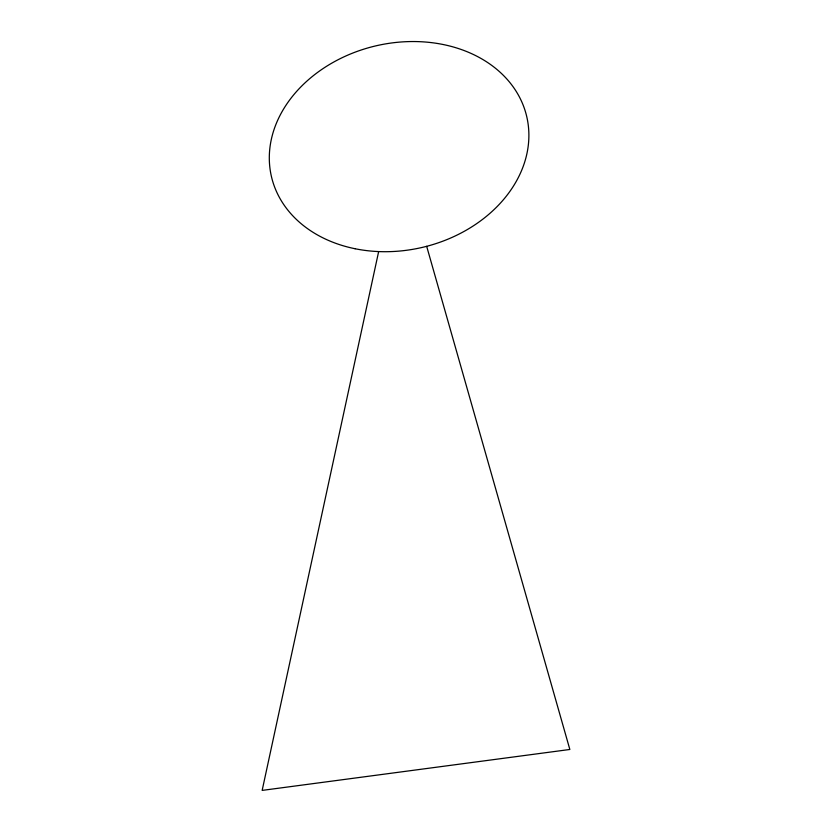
<?xml version="1.0" encoding="UTF-8"?>
<svg xmlns="http://www.w3.org/2000/svg" width="832" height="832" viewBox="0 0 832 832"><rect width="100%" height="100%" fill="white"/><g stroke="black" fill="none" stroke-linecap="round" stroke-linejoin="round"><path stroke-width="1.25" d="M378.654 251.576L262.153 790.4L569.847 749.476L426.681 246.334M355.077 248.737A131.123 103.407 -13.4 0 0 526.854 117.104A131.123 103.407 -13.4 0 0 315.37 74.079A131.123 103.407 -13.4 0 0 355.077 248.737"/></g></svg>
